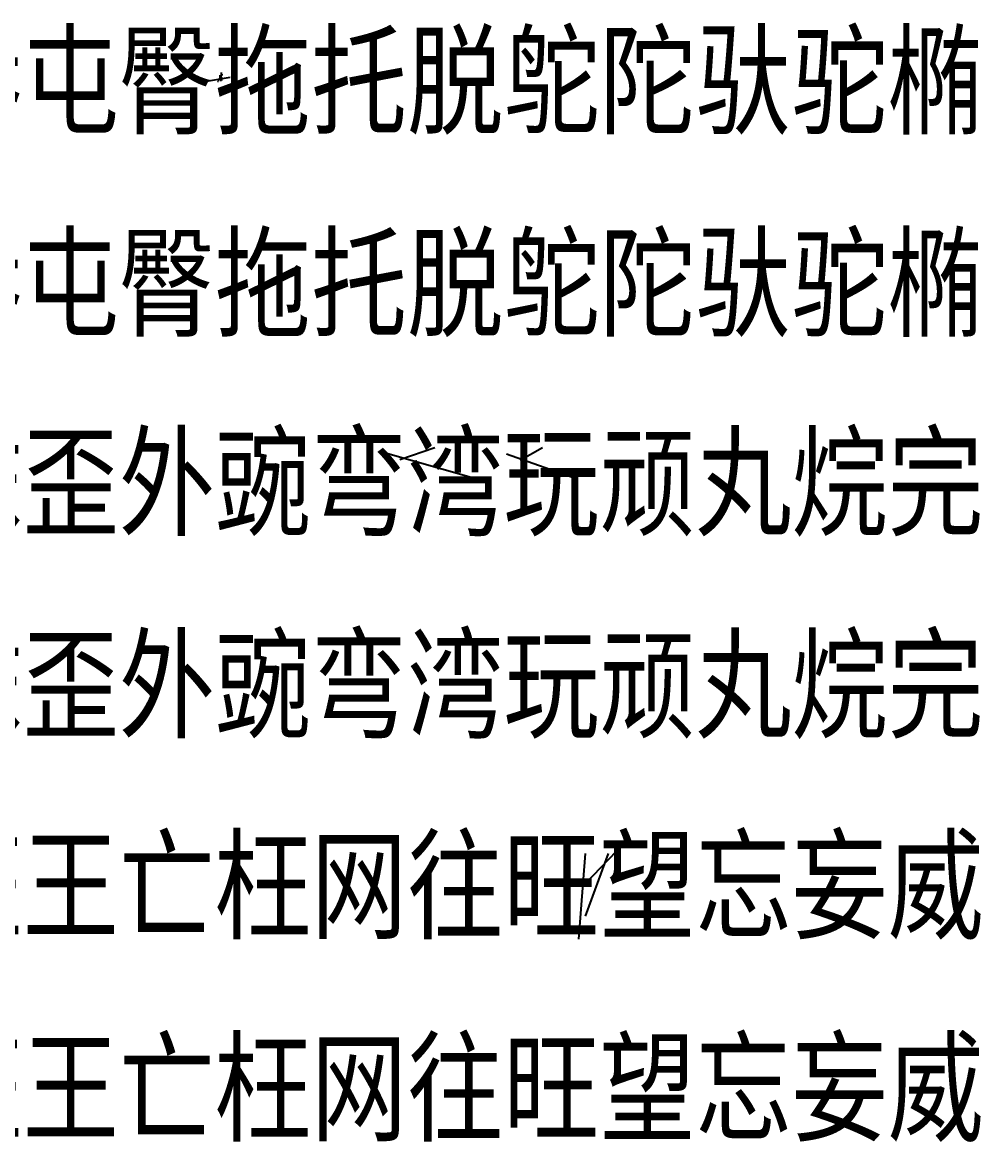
# Model space of a CAD drawing. Header units: millimetres. Extents: x 57484 to 62949, y 20083 to 192180.
# Drawn here: x 58691 to 59894, y 120663 to 122069 of the extents above; entities that cross this region are included whole.
import ezdxf

# ---------------------------------------------------------------- set-up
doc = ezdxf.new("R2010")
doc.units = ezdxf.units.MM
doc.header["$MEASUREMENT"] = 0
doc.layers.add('PenUp', color=1, linetype='Continuous')
doc.styles.add('border', font='simplex.shx', dxfattribs={"bigfont": 'border.shx'})
doc.styles.add('chin2', font='simplex.shx', dxfattribs={"bigfont": 'chin2.shx'})
doc.styles.add('gbk', font='simplex.shx', dxfattribs={"bigfont": 'gbk.shx'})
doc.dimstyles.get("Standard").update_dxf_attribs({"dimscale": 2, "dimtxt": 1, "dimasz": 1, "dimexe": 0.18, "dimexo": 0.0625, "dimgap": 0.9, "dimtad": 0, "dimtih": 1, "dimtoh": 1, "dimdec": 0, "dimzin": 12, "dimdsep": 46, "dimtxsty": 'chin2', "dimblk": 'OPEN', "dimcen": 1, "dimadec": 0, "dimazin": 3, "dimtfac": 1, "dimtdec": 0, "dimtofl": 0, "dimtmove": 0, "dimatfit": 3, "dimldrblk": 'OPEN', "dimfxl": 1, "dimtolj": 1, "dimtzin": 0, "dimarcsym": 0})

# ---------------------------------------------------------------- blocks, each defined once
blk = doc.blocks.new('_Open')
at = {"color": 0, "linetype": 'ByBlock', "lineweight": -2}
for p, q in [((-1, 0.17), (0, 0)), ((-1, -0.17), (0, 0)), ((0, 0), (-1, 0))]:
    blk.add_line(p, q, dxfattribs=at)
blk = doc.blocks.new('*D105')
at = {"color": 0, "lineweight": -2, "transparency": 16777216}
for p, q in [((58938.2, 122002.4), (58941.6, 122002.4)), ((58941.2, 122004.4), (58941.2, 122006.4)), ((58938.2, 122000.3), (58941.6, 122000.3)), ((58941.2, 121996.3), (58939.2, 121996.3)), ((58941.2, 121998.3), (58941.2, 121996.3))]:
    blk.add_line(p, q, dxfattribs=at)
at = {"layer": 'Defpoints', "color": 0, "transparency": 16777216}
for p in [(58938.1, 122002.4), (58938.1, 122000.3), (58941.2, 122000.3)]:
    blk.add_point(p, dxfattribs=at)
at = {"color": 0, "lineweight": -2, "transparency": 16777216, "xscale": 2, "yscale": 2, "zscale": 2}
for p, rotation in [((58941.2, 122002.4), 270), ((58941.2, 122000.3), 90)]:
    blk.add_blockref('_Open', p, dxfattribs=dict(at, rotation=rotation))
at = {"color": 0, "transparency": 16777216, "insert": (58936.8, 121996.3), "char_height": 2, "attachment_point": 5, "style": 'chin2'}
blk.add_mtext('\\A1;2', dxfattribs=at)

msp = doc.modelspace()

# ---------------------------------------------------------------- linework, layer by layer
for p, q in [((58952, 122000.4), (58917.3, 121994.5)), ((59398.1, 120947.3), (59427, 121026.3))]:
    msp.add_line(p, q)
at = {"layer": 'PenUp'}
for p, q in [((59257.7, 121497.1), (59141.4, 121530.2)), ((59209.1, 121535.2), (59164.9, 121520.3)), ((59380.6, 121498.5), (59298.9, 121527.4)), ((59344.2, 121535.5), (59316, 121519.3)), ((59389.8, 120918.6), (59398.2, 121026.3)), ((59398, 120988.4), (59437.4, 121029.3))]:
    msp.add_line(p, q, dxfattribs=at)

# ---------------------------------------------------------------- texts
at = {"color": 4, "style": 'border'}
for s, p in [('兔湍团推颓腿蜕褪退吞屯臀拖托脱鸵陀驮驼椭', (57485.1, 121928.4)), ('妥拓唾挖哇蛙洼娃瓦袜歪外豌弯湾玩顽丸烷完', (57485.1, 121424.4)), ('碗挽晚皖惋宛婉万腕汪王亡枉网往旺望忘妄威', (57485.1, 120918.4))]:
    msp.add_text(s, height=127, dxfattribs=at).set_placement(p)
at = {"color": 2, "style": 'gbk'}
for s, p in [('兔湍团推颓腿蜕褪退吞屯臀拖托脱鸵陀驮驼椭', (57485.1, 121674.4)), ('妥拓唾挖哇蛙洼娃瓦袜歪外豌弯湾玩顽丸烷完', (57485.1, 121170.4)), ('碗挽晚皖惋宛婉万腕汪王亡枉网往旺望忘妄威', (57485.1, 120664.4))]:
    msp.add_text(s, height=127, dxfattribs=at).set_placement(p)

# ---------------------------------------------------------------- dimensions: what is measured, and where the dimension line sits
dim = msp.add_linear_dim(base=(58941.2, 122000.3), p1=(58938.1, 122002.4), p2=(58938.1, 122000.3), angle=90, dimstyle='Standard')
dim.commit()
dim.dimension.update_dxf_attribs({"geometry": '*D105', "text_midpoint": (58936.8, 121996.3)})

doc.saveas('drawing.dxf')
